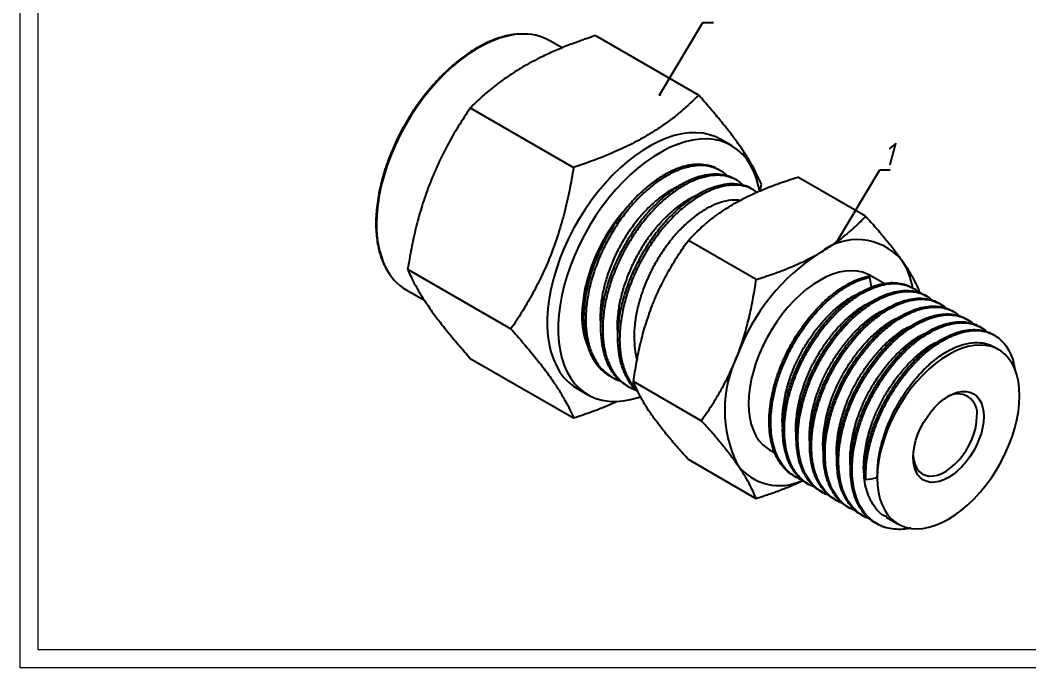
# Model space of a CAD drawing. Header units: millimetres. Extents: x 2776 to 3011, y 762 to 815.
# Drawn here: x 2934.12 to 2976.22, y 761.55 to 788.57 of the extents above; entities that cross this region are included whole.
import ezdxf

# ---------------------------------------------------------------- set-up
doc = ezdxf.new("R2010")
doc.units = ezdxf.units.MM
doc.linetypes.add('SLD-Solid', pattern=[0])
doc.styles.add('GENISO', font='geniso.shx', dxfattribs={"oblique": 15})
doc.dimstyles.new('Scale', dxfattribs={"dimscale": 0.25, "dimtxt": 2.5, "dimasz": 2.5, "dimexe": 1, "dimexo": 1, "dimgap": 0.2, "dimtad": 1, "dimdec": 1, "dimzin": 0, "dimtxsty": 'GENISO', "dimcen": 2.5, "dimclrd": 1, "dimclre": 1, "dimclrt": 7, "dimadec": 0, "dimazin": 0, "dimtfac": 1, "dimtdec": 1, "dimtmove": 0, "dimatfit": 3, "dimfxl": 1, "dimtzin": 0, "dimlwd": -1, "dimlwe": -1, "dimarcsym": 0})

msp = doc.modelspace()

# ---------------------------------------------------------------- linework, layer by layer
at = {"linetype": 'Continuous', "lineweight": 25}
for p, q in [((2956.742, 787.416), (2956.231, 787.711)), ((2958.13, 787.929), (2962.44, 785.441)), ((2952.904, 784.912), (2957.215, 782.424)), ((2963.812, 783.335), (2963.359, 783.596)), ((2963.329, 782.299), (2963.242, 782.349)), ((2964.036, 781.89), (2963.948, 781.941)), ((2969.405, 780.39), (2966.577, 782.022)), ((2964.743, 781.482), (2964.654, 781.533)), ((2965.004, 781.449), (2965.053, 781.723)), ((2964.833, 777.75), (2962.005, 779.383)), ((2950.291, 778.178), (2954.602, 775.69)), ((2969.496, 777.892), (2969.567, 777.851)), ((2969.567, 777.851), (2969.638, 777.427)), ((2970.176, 777.582), (2969.587, 777.922)), ((2950.232, 777.318), (2950.987, 776.882)), ((2971.394, 777.379), (2971.323, 777.42)), ((2971.96, 777.052), (2971.889, 777.093)), ((2972.526, 776.726), (2972.455, 776.766)), ((2973.091, 776.399), (2973.021, 776.44)), ((2973.657, 776.073), (2973.586, 776.113)), ((2974.223, 775.746), (2974.152, 775.787)), ((2974.788, 775.42), (2974.717, 775.46)), ((2974.961, 774.82), (2974.749, 774.942)), ((2952.904, 774.461), (2957.215, 771.972)), ((2958.733, 773.725), (2958.821, 773.674)), ((2959.44, 773.317), (2959.529, 773.266)), ((2962.547, 771.858), (2959.718, 773.49)), ((2957.36, 773.203), (2957.812, 772.942)), ((2965.387, 770.647), (2965.615, 770.516)), ((2964.833, 768.605), (2962.005, 770.238)), ((2966.408, 769.558), (2966.479, 769.517)), ((2966.974, 769.231), (2967.044, 769.191)), ((2969.408, 769.393), (2969.337, 769.434)), ((2967.539, 768.905), (2967.61, 768.864)), ((2968.105, 768.579), (2968.176, 768.538)), ((2968.671, 768.252), (2968.741, 768.211)), ((2969.236, 767.925), (2969.307, 767.884)), ((2970.266, 767.831), (2970.761, 767.545))]:
    msp.add_line(p, q, dxfattribs=at)
at = {"linetype": 'SLD-Solid', "lineweight": 15}
for points in [[(2934.119, 814.956), (3010.578, 814.956), (3010.578, 761.548), (2934.119, 761.548)], [(2934.869, 814.206), (3009.828, 814.206), (3009.828, 762.297), (2934.869, 762.297)]]:
    msp.add_lwpolyline(points, close=True, dxfattribs=at)
at = {"linetype": 'Continuous', "lineweight": 25, "flags": 128}
for points in [[(2954.988, 787.988), (2954.76, 787.967), (2954.448, 787.91), (2954.13, 787.821), (2953.806, 787.7), (2953.478, 787.548), (2953.149, 787.365), (2952.821, 787.153), (2952.495, 786.914), (2952.173, 786.648), (2951.858, 786.357), (2951.551, 786.043), (2951.254, 785.707), (2950.969, 785.353), (2950.698, 784.981), (2950.442, 784.595), (2950.203, 784.196), (2949.982, 783.787), (2949.78, 783.371), (2949.599, 782.949), (2949.44, 782.524), (2949.304, 782.1), (2949.192, 781.678), (2949.103, 781.261), (2949.04, 780.851), (2949.002, 780.452), (2948.989, 780.065)], [(2963.359, 783.596), (2963.149, 783.701), (2962.893, 783.792), (2962.621, 783.85), (2962.337, 783.876), (2962.04, 783.868), (2961.733, 783.828), (2961.418, 783.755), (2961.096, 783.65), (2960.77, 783.513), (2960.442, 783.345), (2960.113, 783.148), (2959.785, 782.922), (2959.461, 782.669), (2959.142, 782.391), (2958.831, 782.088), (2958.529, 781.763), (2958.238, 781.418), (2957.96, 781.055), (2957.696, 780.675), (2957.448, 780.282), (2957.217, 779.878), (2957.006, 779.465), (2956.815, 779.045), (2956.645, 778.622), (2956.497, 778.197), (2956.372, 777.774), (2956.272, 777.354), (2956.196, 776.94), (2956.145, 776.536), (2956.12, 776.142), (2956.12, 775.762), (2956.145, 775.398), (2956.196, 775.052), (2956.272, 774.726), (2956.372, 774.422), (2956.497, 774.143), (2956.645, 773.888), (2956.815, 773.661), (2957.006, 773.462), (2957.217, 773.293), (2957.36, 773.203)], [(2964.983, 781.443), (2964.94, 781.651), (2964.852, 781.966), (2964.739, 782.259), (2964.603, 782.526), (2964.444, 782.767), (2964.263, 782.98), (2964.062, 783.164), (2963.841, 783.317), (2963.601, 783.44), (2963.345, 783.531), (2963.074, 783.589), (2962.789, 783.614), (2962.492, 783.607), (2962.185, 783.567), (2961.87, 783.494), (2961.549, 783.388), (2961.223, 783.252), (2960.894, 783.084), (2960.565, 782.887), (2960.238, 782.661), (2959.914, 782.408), (2959.595, 782.129), (2959.284, 781.827), (2958.982, 781.502), (2958.69, 781.157), (2958.412, 780.793), (2958.148, 780.414), (2957.9, 780.021), (2957.67, 779.617), (2957.458, 779.204), (2957.267, 778.784), (2957.097, 778.361), (2956.949, 777.936), (2956.825, 777.512), (2956.725, 777.093), (2956.649, 776.679), (2956.598, 776.274), (2956.572, 775.881), (2956.572, 775.501), (2956.598, 775.137), (2956.649, 774.791), (2956.725, 774.465), (2956.825, 774.161), (2956.949, 773.881), (2957.097, 773.627), (2957.267, 773.4), (2957.458, 773.201), (2957.67, 773.032), (2957.9, 772.894), (2958.148, 772.787), (2958.412, 772.713), (2958.69, 772.671), (2958.982, 772.662), (2959.284, 772.686), (2959.595, 772.742), (2959.914, 772.832), (2959.996, 772.86)], [(2969.587, 777.922), (2969.488, 777.974), (2969.277, 778.055), (2969.05, 778.103), (2968.811, 778.119), (2968.56, 778.102), (2968.3, 778.053), (2968.033, 777.971), (2967.761, 777.858), (2967.487, 777.714), (2967.213, 777.542), (2966.941, 777.341), (2966.674, 777.114), (2966.414, 776.863), (2966.163, 776.591), (2965.923, 776.298), (2965.697, 775.988), (2965.486, 775.664), (2965.292, 775.328), (2965.117, 774.983), (2964.962, 774.633), (2964.828, 774.279), (2964.718, 773.925), (2964.63, 773.574), (2964.568, 773.23), (2964.53, 772.894), (2964.517, 772.57), (2964.53, 772.261), (2964.568, 771.969), (2964.63, 771.697), (2964.718, 771.447), (2964.828, 771.221), (2964.962, 771.022), (2965.117, 770.85), (2965.292, 770.707), (2965.387, 770.647)], [(2969.891, 769.468), (2969.904, 769.159), (2969.942, 768.867), (2970.004, 768.595), (2970.092, 768.345), (2970.202, 768.119), (2970.336, 767.919), (2970.491, 767.748), (2970.666, 767.605), (2970.86, 767.493), (2971.071, 767.413), (2971.297, 767.364), (2971.537, 767.348), (2971.788, 767.365), (2972.048, 767.415), (2972.315, 767.496), (2972.587, 767.609), (2972.861, 767.753), (2973.135, 767.926), (2973.407, 768.126), (2973.674, 768.353), (2973.934, 768.604), (2974.185, 768.877), (2974.424, 769.169), (2974.651, 769.479), (2974.862, 769.803), (2975.056, 770.139), (2975.231, 770.484), (2975.386, 770.835), (2975.519, 771.189), (2975.63, 771.542), (2975.717, 771.893), (2975.78, 772.238), (2975.818, 772.573), (2975.831, 772.897), (2975.818, 773.206), (2975.78, 773.498), (2975.717, 773.77), (2975.63, 774.02), (2975.519, 774.246), (2975.386, 774.446), (2975.231, 774.617), (2975.056, 774.76), (2974.862, 774.872), (2974.651, 774.952), (2974.424, 775.001), (2974.185, 775.017), (2973.934, 775), (2973.674, 774.95), (2973.407, 774.869), (2973.135, 774.756), (2972.861, 774.612), (2972.587, 774.439), (2972.315, 774.239), (2972.048, 774.012), (2971.788, 773.761), (2971.537, 773.488), (2971.297, 773.196), (2971.071, 772.886), (2970.86, 772.562), (2970.666, 772.226), (2970.491, 771.881), (2970.336, 771.53), (2970.202, 771.176), (2970.092, 770.823), (2970.004, 770.472), (2969.942, 770.127), (2969.904, 769.792), (2969.891, 769.468)], [(2974.332, 772.032), (2974.319, 771.803), (2974.282, 771.563), (2974.22, 771.317), (2974.135, 771.069), (2974.028, 770.822), (2973.901, 770.582), (2973.756, 770.352), (2973.596, 770.136), (2973.424, 769.938), (2973.242, 769.762), (2973.053, 769.609), (2972.861, 769.484), (2972.669, 769.388), (2972.48, 769.322), (2972.298, 769.288), (2972.126, 769.287), (2971.966, 769.318), (2971.821, 769.381), (2971.694, 769.475), (2971.587, 769.598), (2971.502, 769.748), (2971.44, 769.923), (2971.403, 770.119), (2971.39, 770.333), (2971.403, 770.562), (2971.44, 770.802), (2971.502, 771.048), (2971.587, 771.296), (2971.694, 771.543), (2971.821, 771.783), (2971.966, 772.013), (2972.126, 772.229), (2972.298, 772.427), (2972.48, 772.603), (2972.669, 772.756), (2972.861, 772.881), (2973.053, 772.977), (2973.242, 773.043), (2973.424, 773.077), (2973.596, 773.078), (2973.756, 773.047), (2973.901, 772.984), (2974.028, 772.89), (2974.135, 772.767), (2974.22, 772.617), (2974.282, 772.442), (2974.319, 772.246), (2974.332, 772.032)], [(2971.392, 770.418), (2971.393, 770.392), (2971.419, 770.194), (2971.47, 770.018), (2971.546, 769.866), (2971.644, 769.741), (2971.763, 769.646), (2971.901, 769.582), (2972.055, 769.551), (2972.221, 769.553), (2972.398, 769.589), (2972.581, 769.657), (2972.766, 769.757), (2972.95, 769.886), (2973.13, 770.041), (2973.302, 770.221), (2973.463, 770.421), (2973.609, 770.637), (2973.738, 770.865), (2973.847, 771.101), (2973.934, 771.341), (2973.997, 771.579), (2974.036, 771.81), (2974.049, 772.032)], [(2969.891, 769.468), (2969.621, 769.426), (2969.408, 769.393)]]:
    msp.add_lwpolyline(points, dxfattribs=at)
at = {"linetype": 'Continuous', "lineweight": 25}
for centre, radius, start, end in [((2955.142, 785.754), 2.239, 60.8993, 93.9415), ((2964.651, 775.924), 7.1, 139.2076, 177.2841), ((2952.943, 779.953), 3.956, 178.3765, 205.3724), ((2969.045, 776.957), 2.458, 40.4242, 129.3568), ((2972.097, 771.64), 8.565, 122.5702, 159.8407), ((2968.405, 776.884), 3.015, 9.3333, 33.5733), ((2951.372, 779.231), 2.227, 205.9081, 239.2036), ((2960.657, 776.181), 3.099, 178.5293, 202.6188), ((2968.666, 772.305), 5.144, 153.6129, 206.3871), ((2973.247, 772.166), 0.813, 350.5143, 124.347), ((2965.805, 771.343), 2.193, 217.164, 295.9419)]:
    msp.add_arc(centre, radius, start, end, dxfattribs=at)
for points, knots in [([(2954.96, 787.994), (2954.873, 787.987), (2954.69, 787.974), (2954.401, 787.917), (2954.098, 787.833), (2953.79, 787.718), (2953.479, 787.577), (2953.167, 787.408), (2952.855, 787.212), (2952.546, 786.992), (2952.24, 786.748), (2951.939, 786.481), (2951.646, 786.193), (2951.361, 785.885), (2951.086, 785.56), (2950.823, 785.218), (2950.572, 784.862), (2950.335, 784.494), (2950.114, 784.115), (2949.91, 783.727), (2949.723, 783.333), (2949.555, 782.935), (2949.406, 782.534), (2949.278, 782.133), (2949.171, 781.734), (2949.085, 781.34), (2949.022, 780.951), (2948.981, 780.571), (2948.967, 780.288), (2948.966, 780.133), (2948.966, 780.098)], [0, 0, 0, 0, 0.0332564, 0.0699088, 0.106627, 0.1433907, 0.1801823, 0.2169876, 0.2537961, 0.2906008, 0.3273989, 0.3641888, 0.4009704, 0.4377446, 0.4745119, 0.5112737, 0.5480315, 0.5847865, 0.6215405, 0.6582948, 0.6950505, 0.7318092, 0.7685723, 0.8053414, 0.8421181, 0.8789036, 0.9156991, 0.9525054, 0.9893226, 1, 1, 1, 1]), ([(2958.13, 787.929), (2957.738, 787.793), (2957.148, 787.589), (2956.404, 787.279), (2955.802, 787.002), (2955.176, 786.67), (2954.536, 786.276), (2953.949, 785.85), (2953.4, 785.395), (2953.071, 785.075), (2952.904, 784.912)], [0, 0, 0, 0, 0.183043, 0.275297, 0.367543, 0.491427, 0.615309, 0.742037, 0.868793, 1, 1, 1, 1]), ([(2962.44, 785.441), (2962.205, 785.214), (2961.852, 784.874), (2961.314, 784.444), (2960.834, 784.097), (2960.26, 783.735), (2959.577, 783.366), (2958.839, 783.027), (2958.051, 782.71), (2957.496, 782.521), (2957.215, 782.424)], [0, 0, 0, 0, 0.183043, 0.275297, 0.367543, 0.491427, 0.615309, 0.742037, 0.868793, 1, 1, 1, 1]), ([(2965.053, 781.723), (2964.998, 781.85), (2964.888, 782.104), (2964.666, 782.523), (2964.391, 782.979), (2964.067, 783.453), (2963.707, 783.935), (2963.321, 784.417), (2962.899, 784.919), (2962.593, 785.267), (2962.44, 785.441)], [0, 0, 0, 0, 0.131309, 0.263069, 0.396695, 0.531196, 0.647159, 0.763693, 0.881668, 1, 1, 1, 1]), ([(2952.904, 784.912), (2952.735, 784.656), (2952.395, 784.143), (2951.926, 783.325), (2951.5, 782.463), (2951.145, 781.597), (2950.858, 780.742), (2950.629, 779.906), (2950.439, 779.05), (2950.341, 778.469), (2950.291, 778.178)], [0, 0, 0, 0, 0.131309, 0.263069, 0.396695, 0.531196, 0.647159, 0.763693, 0.881668, 1, 1, 1, 1]), ([(2957.215, 782.424), (2957.16, 782.102), (2957.05, 781.455), (2956.828, 780.495), (2956.552, 779.546), (2956.228, 778.663), (2955.868, 777.85), (2955.483, 777.104), (2955.061, 776.381), (2954.755, 775.921), (2954.602, 775.69)], [0, 0, 0, 0, 0.131309, 0.263069, 0.396695, 0.531196, 0.647159, 0.763693, 0.881668, 1, 1, 1, 1]), ([(2963.237, 782.346), (2963.226, 782.354), (2963.114, 782.436), (2962.852, 782.516), (2962.459, 782.573), (2962.024, 782.532), (2961.569, 782.403), (2961.104, 782.189), (2960.636, 781.897), (2960.172, 781.528), (2959.718, 781.085), (2959.289, 780.58), (2958.896, 780.028), (2958.547, 779.442), (2958.245, 778.829), (2957.996, 778.194), (2957.807, 777.55), (2957.684, 776.917), (2957.629, 776.313), (2957.64, 775.745), (2957.72, 775.218), (2957.869, 774.741), (2958.084, 774.325), (2958.363, 773.995), (2958.584, 773.797), (2958.722, 773.735), (2958.735, 773.729)], [0, 0, 0, 0, 0.004998, 0.049508, 0.094771, 0.14034, 0.185752, 0.230552, 0.274699, 0.319597, 0.365052, 0.410609, 0.455803, 0.500194, 0.544595, 0.589796, 0.635354, 0.680806, 0.725695, 0.769841, 0.81465, 0.860066, 0.905635, 0.950891, 0.995392, 1, 1, 1, 1]), ([(2963.622, 782.071), (2963.613, 782.081), (2963.522, 782.191), (2963.295, 782.328), (2962.945, 782.472), (2962.546, 782.52), (2962.113, 782.481), (2961.657, 782.352), (2961.192, 782.138), (2960.724, 781.846), (2960.26, 781.477), (2959.807, 781.034), (2959.377, 780.529), (2958.984, 779.977), (2958.635, 779.391), (2958.333, 778.778), (2958.085, 778.143), (2957.895, 777.499), (2957.772, 776.866), (2957.717, 776.262), (2957.728, 775.694), (2957.808, 775.167), (2957.957, 774.689), (2958.174, 774.276), (2958.448, 773.937), (2958.779, 773.689), (2959.023, 773.552), (2959.165, 773.523), (2959.169, 773.522)], [0, 0, 0, 0, 0.004237, 0.045058, 0.08608, 0.127795, 0.169793, 0.211646, 0.252935, 0.293623, 0.335002, 0.376895, 0.418881, 0.460534, 0.501446, 0.542368, 0.584026, 0.626013, 0.667904, 0.709275, 0.749961, 0.791258, 0.833115, 0.875112, 0.916823, 0.957835, 0.998664, 1, 1, 1, 1]), ([(2963.943, 781.932), (2963.87, 781.974), (2963.688, 782.079), (2963.345, 782.15), (2962.927, 782.153), (2962.48, 782.062), (2962.018, 781.886), (2961.55, 781.628), (2961.084, 781.293), (2960.624, 780.882), (2960.182, 780.403), (2959.772, 779.869), (2959.403, 779.297), (2959.079, 778.695), (2958.807, 778.069), (2958.59, 777.427), (2958.437, 776.787), (2958.352, 776.168), (2958.334, 775.583), (2958.383, 775.037), (2958.502, 774.537), (2958.688, 774.092), (2958.94, 773.723), (2959.195, 773.464), (2959.381, 773.362), (2959.446, 773.327)], [0, 0, 0, 0, 0.0298106, 0.0747826, 0.1202623, 0.1657908, 0.210906, 0.2551871, 0.299689, 0.3449422, 0.3905011, 0.4359019, 0.4806904, 0.5248278, 0.5697165, 0.6151624, 0.6607083, 0.7058914, 0.7502704, 0.7946633, 0.8398547, 0.8854025, 0.9308435, 0.9757213, 1, 1, 1, 1]), ([(2964.315, 781.667), (2964.258, 781.723), (2964.11, 781.866), (2963.812, 782.01), (2963.435, 782.102), (2963.015, 782.101), (2962.568, 782.011), (2962.106, 781.835), (2961.639, 781.577), (2961.172, 781.242), (2960.713, 780.831), (2960.271, 780.352), (2959.86, 779.818), (2959.491, 779.246), (2959.168, 778.644), (2958.895, 778.018), (2958.678, 777.376), (2958.525, 776.736), (2958.44, 776.117), (2958.422, 775.532), (2958.472, 774.986), (2958.59, 774.485), (2958.777, 774.042), (2959.027, 773.669), (2959.334, 773.381), (2959.618, 773.198), (2959.812, 773.142), (2959.874, 773.125)], [0, 0, 0, 0, 0.025591, 0.066396, 0.107948, 0.149969, 0.192035, 0.233719, 0.274632, 0.315749, 0.357561, 0.399655, 0.441603, 0.482985, 0.523766, 0.565241, 0.60723, 0.649312, 0.691059, 0.732063, 0.773079, 0.814834, 0.856918, 0.898903, 0.940368, 0.981147, 1, 1, 1, 1]), ([(2964.65, 781.526), (2964.627, 781.543), (2964.501, 781.631), (2964.224, 781.711), (2963.825, 781.757), (2963.387, 781.705), (2962.93, 781.566), (2962.465, 781.343), (2961.997, 781.043), (2961.534, 780.665), (2961.082, 780.214), (2960.656, 779.703), (2960.268, 779.146), (2959.924, 778.557), (2959.628, 777.941), (2959.386, 777.304), (2959.204, 776.661), (2959.088, 776.03), (2959.041, 775.43), (2959.06, 774.866), (2959.148, 774.344), (2959.304, 773.872), (2959.531, 773.472), (2959.728, 773.215), (2959.863, 773.119), (2959.885, 773.104)], [0, 0, 0, 0, 0.010375, 0.056627, 0.103608, 0.150853, 0.19788, 0.244221, 0.290014, 0.336646, 0.383803, 0.43101, 0.477788, 0.523701, 0.569846, 0.616769, 0.664008, 0.711082, 0.757521, 0.803286, 0.849832, 0.896954, 0.94418, 0.991028, 1, 1, 1, 1]), ([(2963.923, 780.915), (2964.068, 780.996), (2964.359, 781.157), (2964.83, 781.38), (2965.325, 781.588), (2965.904, 781.806), (2966.33, 781.943), (2966.577, 782.022)], [0, 0, 0, 0, 0.183856, 0.368457, 0.555085, 0.742276, 1, 1, 1, 1]), ([(2961.662, 781.677), (2961.526, 781.611), (2961.254, 781.48), (2960.84, 781.193), (2960.431, 780.843), (2960.036, 780.428), (2959.666, 779.963), (2959.331, 779.46), (2959.035, 778.93), (2958.784, 778.377), (2958.581, 777.808), (2958.433, 777.235), (2958.347, 776.68), (2958.316, 776.194), (2958.341, 775.914), (2958.351, 775.795)], [0, 0, 0, 0, 0.077616, 0.155036, 0.233914, 0.313508, 0.393013, 0.471623, 0.548824, 0.626968, 0.706262, 0.785918, 0.865121, 0.943089, 1, 1, 1, 1]), ([(2964.865, 781.39), (2964.801, 781.437), (2964.636, 781.559), (2964.314, 781.662), (2963.913, 781.705), (2963.476, 781.654), (2963.019, 781.515), (2962.553, 781.292), (2962.085, 780.992), (2961.622, 780.614), (2961.171, 780.163), (2960.744, 779.652), (2960.356, 779.095), (2960.012, 778.506), (2959.716, 777.89), (2959.474, 777.253), (2959.292, 776.61), (2959.177, 775.979), (2959.129, 775.378), (2959.148, 774.815), (2959.236, 774.293), (2959.394, 773.823), (2959.599, 773.437), (2959.777, 773.246), (2959.857, 773.161)], [0, 0, 0, 0, 0.029104, 0.075304, 0.122231, 0.169422, 0.216394, 0.262682, 0.308422, 0.355001, 0.402104, 0.449257, 0.495981, 0.541841, 0.587933, 0.634802, 0.681987, 0.729008, 0.775393, 0.821106, 0.867598, 0.914666, 0.961838, 1, 1, 1, 1]), ([(2962.363, 781.265), (2962.229, 781.201), (2961.959, 781.07), (2961.547, 780.784), (2961.139, 780.434), (2960.743, 780.02), (2960.373, 779.555), (2960.038, 779.052), (2959.742, 778.522), (2959.491, 777.969), (2959.288, 777.399), (2959.14, 776.827), (2959.055, 776.272), (2959.024, 775.811), (2959.046, 775.553), (2959.054, 775.458)], [0, 0, 0, 0, 0.077498, 0.155883, 0.235744, 0.316331, 0.396827, 0.476417, 0.554581, 0.633699, 0.713982, 0.79463, 0.874821, 0.953761, 1, 1, 1, 1]), ([(2964.173, 781.05), (2964.075, 781.059), (2963.857, 781.079), (2963.487, 781.014), (2963.081, 780.874), (2962.668, 780.66), (2962.254, 780.377), (2961.846, 780.026), (2961.45, 779.612), (2961.08, 779.146), (2960.745, 778.644), (2960.449, 778.114), (2960.198, 777.561), (2959.995, 776.991), (2959.848, 776.419), (2959.76, 775.863), (2959.731, 775.333), (2959.769, 774.844), (2959.816, 774.529), (2959.867, 774.394), (2959.867, 774.394)], [0, 0, 0, 0, 0.049303, 0.109489, 0.169267, 0.228047, 0.286552, 0.346158, 0.406306, 0.466386, 0.52579, 0.58413, 0.643182, 0.703103, 0.763297, 0.823149, 0.882068, 0.940474, 0.999984, 1, 1, 1, 1]), ([(2962.005, 779.383), (2962.199, 779.582), (2962.492, 779.882), (2962.946, 780.259), (2963.283, 780.51), (2963.609, 780.729), (2963.818, 780.853), (2963.923, 780.915)], [0, 0, 0, 0, 0.361399, 0.543791, 0.726164, 0.862929, 1, 1, 1, 1]), ([(2948.966, 780.098), (2948.966, 780.035), (2948.968, 779.852), (2948.989, 779.561), (2949.035, 779.23), (2949.104, 778.916), (2949.197, 778.623), (2949.28, 778.411), (2949.338, 778.304), (2949.351, 778.28)], [0, 0, 0, 0, 0.090639, 0.262789, 0.434988, 0.607156, 0.779232, 0.951135, 1, 1, 1, 1]), ([(2967.487, 778.857), (2967.627, 778.941), (2967.907, 779.109), (2968.292, 779.381), (2968.653, 779.667), (2969.031, 780.001), (2969.268, 780.247), (2969.405, 780.39)], [0, 0, 0, 0, 0.183856, 0.368457, 0.555085, 0.742276, 1, 1, 1, 1]), ([(2969.405, 780.39), (2969.55, 780.228), (2969.839, 779.905), (2970.238, 779.435), (2970.607, 778.978), (2970.813, 778.693), (2970.916, 778.551)], [0, 0, 0, 0, 0.2470671, 0.4950148, 0.746633, 1, 1, 1, 1]), ([(2960.494, 776.649), (2960.523, 776.723), (2960.643, 777.025), (2960.877, 777.54), (2961.219, 778.179), (2961.595, 778.796), (2961.868, 779.187), (2962.005, 779.383)], [0, 0, 0, 0, 0.074988, 0.303354, 0.533056, 0.766118, 1, 1, 1, 1]), ([(2964.833, 777.75), (2965.006, 777.805), (2965.353, 777.916), (2965.859, 778.097), (2966.351, 778.293), (2966.906, 778.54), (2967.269, 778.738), (2967.487, 778.857)], [0, 0, 0, 0, 0.180583, 0.361479, 0.543586, 0.726243, 1, 1, 1, 1]), ([(2970.916, 778.551), (2970.945, 778.51), (2971.06, 778.344), (2971.238, 778.067), (2971.427, 777.734), (2971.57, 777.442), (2971.638, 777.271), (2971.668, 777.195)], [0, 0, 0, 0, 0.078654, 0.318184, 0.559117, 0.803572, 1, 1, 1, 1]), ([(2950.291, 778.178), (2950.346, 778.052), (2950.456, 777.798), (2950.678, 777.378), (2950.954, 776.922), (2951.278, 776.448), (2951.638, 775.967), (2952.023, 775.484), (2952.445, 774.982), (2952.751, 774.635), (2952.904, 774.461)], [0, 0, 0, 0, 0.131309, 0.263069, 0.396695, 0.531196, 0.647159, 0.763693, 0.881668, 1, 1, 1, 1]), ([(2964.058, 774.591), (2964.086, 774.667), (2964.202, 774.971), (2964.38, 775.518), (2964.568, 776.246), (2964.721, 776.991), (2964.796, 777.497), (2964.833, 777.75)], [0, 0, 0, 0, 0.074988, 0.303354, 0.533056, 0.766117, 1, 1, 1, 1]), ([(2966.37, 769.587), (2966.349, 769.598), (2966.231, 769.66), (2966.047, 769.828), (2965.823, 770.092), (2965.643, 770.415), (2965.506, 770.781), (2965.416, 771.186), (2965.373, 771.621), (2965.376, 772.082), (2965.425, 772.568), (2965.52, 773.074), (2965.66, 773.591), (2965.843, 774.106), (2966.063, 774.609), (2966.318, 775.095), (2966.605, 775.562), (2966.922, 776.007), (2967.265, 776.421), (2967.626, 776.796), (2967.999, 777.123), (2968.376, 777.398), (2968.753, 777.62), (2969.13, 777.792), (2969.374, 777.858), (2969.496, 777.892)], [0, 0, 0, 0, 0.009598, 0.054232, 0.099489, 0.145052, 0.19059, 0.235772, 0.280285, 0.324471, 0.369407, 0.414834, 0.460427, 0.505854, 0.550788, 0.594974, 0.639488, 0.684672, 0.730209, 0.775772, 0.821028, 0.865661, 0.909791, 0.954626, 1, 1, 1, 1]), ([(2966.731, 769.404), (2966.708, 769.411), (2966.58, 769.449), (2966.373, 769.575), (2966.115, 769.783), (2965.895, 770.053), (2965.713, 770.373), (2965.577, 770.741), (2965.487, 771.145), (2965.444, 771.58), (2965.447, 772.041), (2965.495, 772.527), (2965.59, 773.033), (2965.731, 773.55), (2965.914, 774.065), (2966.134, 774.568), (2966.389, 775.054), (2966.675, 775.521), (2966.992, 775.966), (2967.335, 776.381), (2967.697, 776.755), (2968.07, 777.082), (2968.446, 777.358), (2968.824, 777.579), (2969.2, 777.751), (2969.444, 777.817), (2969.567, 777.851)], [0, 0, 0, 0, 0.008971, 0.051245, 0.094002, 0.137356, 0.181003, 0.224626, 0.267908, 0.310549, 0.352878, 0.395924, 0.439441, 0.483117, 0.526633, 0.569678, 0.612006, 0.654648, 0.697931, 0.741554, 0.785201, 0.828554, 0.87131, 0.913584, 0.956534, 1, 1, 1, 1]), ([(2966.974, 769.232), (2966.886, 769.289), (2966.705, 769.407), (2966.474, 769.654), (2966.275, 769.954), (2966.121, 770.304), (2966.012, 770.694), (2965.95, 771.118), (2965.935, 771.568), (2965.965, 772.045), (2966.042, 772.544), (2966.165, 773.058), (2966.331, 773.575), (2966.537, 774.084), (2966.778, 774.577), (2967.053, 775.052), (2967.357, 775.506), (2967.691, 775.934), (2968.046, 776.326), (2968.416, 776.672), (2968.791, 776.968), (2969.168, 777.212), (2969.545, 777.402), (2969.919, 777.538), (2970.282, 777.614), (2970.628, 777.629), (2970.947, 777.579), (2971.169, 777.511), (2971.273, 777.443), (2971.292, 777.431)], [0, 0, 0, 0, 0.036336, 0.074533, 0.113098, 0.151754, 0.190219, 0.22822, 0.265635, 0.303499, 0.341885, 0.380523, 0.419132, 0.457433, 0.495158, 0.532638, 0.570756, 0.609283, 0.647943, 0.686455, 0.724542, 0.761999, 0.799762, 0.838087, 0.876705, 0.915336, 0.953701, 0.991529, 1, 1, 1, 1]), ([(2967.314, 769.069), (2967.226, 769.105), (2967.035, 769.181), (2966.78, 769.367), (2966.544, 769.612), (2966.346, 769.913), (2966.191, 770.263), (2966.083, 770.654), (2966.021, 771.077), (2966.006, 771.527), (2966.036, 772.004), (2966.113, 772.503), (2966.235, 773.017), (2966.402, 773.534), (2966.608, 774.043), (2966.849, 774.536), (2967.123, 775.011), (2967.428, 775.465), (2967.762, 775.893), (2968.117, 776.285), (2968.486, 776.632), (2968.862, 776.928), (2969.239, 777.171), (2969.616, 777.361), (2969.989, 777.497), (2970.353, 777.573), (2970.699, 777.588), (2971.02, 777.542), (2971.308, 777.433), (2971.51, 777.32), (2971.602, 777.227), (2971.622, 777.207)], [0, 0, 0, 0, 0.030491, 0.065492, 0.101079, 0.137009, 0.173024, 0.208861, 0.244266, 0.279125, 0.314403, 0.350167, 0.386165, 0.422136, 0.45782, 0.492969, 0.527888, 0.563402, 0.599297, 0.635316, 0.671196, 0.706682, 0.741579, 0.776763, 0.81247, 0.848449, 0.884442, 0.920185, 0.955429, 0.990298, 1, 1, 1, 1]), ([(2957.708, 777.467), (2957.686, 777.34), (2957.632, 777.03), (2957.61, 776.621), (2957.632, 776.357), (2957.641, 776.256)], [0, 0, 0, 0, 0.298887, 0.730697, 1, 1, 1, 1]), ([(2965.944, 771.592), (2965.939, 771.646), (2965.916, 771.897), (2965.95, 772.395), (2966.071, 773.081), (2966.289, 773.785), (2966.586, 774.473), (2966.954, 775.128), (2967.382, 775.735), (2967.86, 776.277), (2968.364, 776.719), (2968.77, 777.006), (2968.996, 777.105), (2969.055, 777.13)], [0, 0, 0, 0, 0.02796, 0.130866, 0.235776, 0.341016, 0.444879, 0.547124, 0.651457, 0.756774, 0.861362, 0.963769, 1, 1, 1, 1]), ([(2967.543, 768.912), (2967.489, 768.942), (2967.34, 769.025), (2967.129, 769.223), (2966.915, 769.501), (2966.743, 769.832), (2966.615, 770.208), (2966.535, 770.619), (2966.501, 771.059), (2966.514, 771.525), (2966.572, 772.016), (2966.676, 772.526), (2966.825, 773.043), (2967.016, 773.556), (2967.244, 774.056), (2967.505, 774.538), (2967.798, 775.001), (2968.121, 775.441), (2968.468, 775.848), (2968.833, 776.214), (2969.207, 776.53), (2969.584, 776.795), (2969.961, 777.006), (2970.336, 777.164), (2970.705, 777.264), (2971.059, 777.304), (2971.389, 777.28), (2971.668, 777.21), (2971.822, 777.124), (2971.886, 777.088)], [0, 0, 0, 0, 0.021164, 0.058988, 0.097286, 0.135785, 0.174206, 0.212271, 0.24972, 0.287156, 0.325213, 0.36363, 0.402131, 0.440434, 0.478268, 0.51553, 0.55326, 0.591504, 0.62999, 0.668441, 0.706577, 0.744134, 0.781477, 0.819457, 0.857838, 0.896344, 0.934694, 0.972615, 1, 1, 1, 1]), ([(2967.87, 768.751), (2967.824, 768.766), (2967.674, 768.815), (2967.45, 768.959), (2967.199, 769.18), (2966.986, 769.461), (2966.813, 769.792), (2966.686, 770.167), (2966.606, 770.578), (2966.572, 771.018), (2966.584, 771.484), (2966.642, 771.975), (2966.747, 772.485), (2966.896, 773.002), (2967.087, 773.516), (2967.315, 774.015), (2967.576, 774.498), (2967.869, 774.96), (2968.191, 775.4), (2968.539, 775.807), (2968.904, 776.173), (2969.277, 776.489), (2969.654, 776.754), (2970.032, 776.965), (2970.407, 777.123), (2970.776, 777.223), (2971.129, 777.263), (2971.461, 777.241), (2971.762, 777.157), (2972.006, 777.039), (2972.133, 776.928), (2972.184, 776.883)], [0, 0, 0, 0, 0.015266, 0.050189, 0.085641, 0.121537, 0.157621, 0.193633, 0.229311, 0.26441, 0.299499, 0.335169, 0.371177, 0.407262, 0.443163, 0.478624, 0.513549, 0.548913, 0.584758, 0.620831, 0.65687, 0.692614, 0.727815, 0.762816, 0.798414, 0.834388, 0.870479, 0.906424, 0.941967, 0.976925, 1, 1, 1, 1]), ([(2966.513, 771.223), (2966.507, 771.291), (2966.482, 771.555), (2966.515, 772.068), (2966.637, 772.754), (2966.855, 773.458), (2967.152, 774.146), (2967.52, 774.801), (2967.948, 775.408), (2968.426, 775.95), (2968.93, 776.392), (2969.325, 776.674), (2969.541, 776.768), (2969.59, 776.789)], [0, 0, 0, 0, 0.035255, 0.138057, 0.242861, 0.347994, 0.451752, 0.553893, 0.65812, 0.76333, 0.867812, 0.970115, 1, 1, 1, 1]), ([(2968.107, 768.582), (2968.091, 768.59), (2967.976, 768.645), (2967.791, 768.803), (2967.561, 769.056), (2967.372, 769.368), (2967.226, 769.727), (2967.127, 770.125), (2967.075, 770.554), (2967.069, 771.01), (2967.109, 771.491), (2967.195, 771.995), (2967.326, 772.51), (2967.501, 773.026), (2967.715, 773.533), (2967.963, 774.022), (2968.243, 774.493), (2968.555, 774.942), (2968.893, 775.364), (2969.252, 775.747), (2969.623, 776.084), (2969.999, 776.369), (2970.377, 776.602), (2970.753, 776.781), (2971.125, 776.905), (2971.485, 776.968), (2971.827, 776.972), (2972.139, 776.909), (2972.348, 776.837), (2972.442, 776.771), (2972.453, 776.763)], [0, 0, 0, 0, 0.006254, 0.043819, 0.081961, 0.120414, 0.158901, 0.197142, 0.234868, 0.272132, 0.309973, 0.348281, 0.386783, 0.425199, 0.463253, 0.500683, 0.53814, 0.576212, 0.614636, 0.653136, 0.691431, 0.729251, 0.766511, 0.80426, 0.842514, 0.881005, 0.919452, 0.957578, 0.995117, 1, 1, 1, 1]), ([(2968.44, 768.416), (2968.433, 768.418), (2968.32, 768.448), (2968.125, 768.561), (2967.86, 768.757), (2967.632, 769.016), (2967.442, 769.327), (2967.297, 769.686), (2967.198, 770.084), (2967.146, 770.513), (2967.14, 770.969), (2967.179, 771.45), (2967.265, 771.954), (2967.397, 772.469), (2967.572, 772.986), (2967.785, 773.492), (2968.034, 773.981), (2968.314, 774.452), (2968.625, 774.902), (2968.964, 775.323), (2969.322, 775.706), (2969.694, 776.043), (2970.07, 776.328), (2970.447, 776.561), (2970.824, 776.74), (2971.196, 776.864), (2971.556, 776.928), (2971.897, 776.93), (2972.213, 776.872), (2972.494, 776.751), (2972.678, 776.641), (2972.757, 776.556), (2972.765, 776.548)], [0, 0, 0, 0, 0.002024, 0.036919, 0.072025, 0.10767, 0.143606, 0.179573, 0.21531, 0.250566, 0.285391, 0.320755, 0.356554, 0.392536, 0.428437, 0.463999, 0.498979, 0.533984, 0.569563, 0.605472, 0.641452, 0.67724, 0.712583, 0.747404, 0.782682, 0.818432, 0.854403, 0.890333, 0.925962, 0.961044, 0.995957, 1, 1, 1, 1]), ([(2959.718, 773.49), (2959.758, 773.758), (2959.837, 774.294), (2960.005, 775.091), (2960.215, 775.883), (2960.401, 776.393), (2960.494, 776.649)], [0, 0, 0, 0, 0.247067, 0.495015, 0.746633, 1, 1, 1, 1]), ([(2967.078, 770.909), (2967.072, 770.972), (2967.048, 771.233), (2967.081, 771.741), (2967.203, 772.428), (2967.42, 773.132), (2967.717, 773.819), (2968.086, 774.474), (2968.514, 775.082), (2968.991, 775.624), (2969.495, 776.066), (2969.903, 776.355), (2970.132, 776.453), (2970.193, 776.48)], [0, 0, 0, 0, 0.032944, 0.135186, 0.23942, 0.343981, 0.447175, 0.54876, 0.65242, 0.757058, 0.860972, 0.962718, 1, 1, 1, 1]), ([(2968.674, 768.257), (2968.602, 768.3), (2968.435, 768.4), (2968.214, 768.622), (2968.008, 768.911), (2967.844, 769.252), (2967.726, 769.636), (2967.656, 770.053), (2967.632, 770.498), (2967.653, 770.97), (2967.72, 771.465), (2967.834, 771.977), (2967.992, 772.495), (2968.191, 773.006), (2968.426, 773.503), (2968.694, 773.981), (2968.993, 774.44), (2969.321, 774.873), (2969.673, 775.273), (2970.04, 775.629), (2970.415, 775.935), (2970.792, 776.189), (2971.169, 776.39), (2971.543, 776.536), (2971.909, 776.624), (2972.26, 776.651), (2972.584, 776.614), (2972.839, 776.542), (2972.971, 776.461), (2973.017, 776.433)], [0, 0, 0, 0, 0.028798, 0.066738, 0.105099, 0.143604, 0.181974, 0.219934, 0.257259, 0.29484, 0.332992, 0.371448, 0.40993, 0.448159, 0.485865, 0.523131, 0.560986, 0.599301, 0.637802, 0.67621, 0.714249, 0.751659, 0.789133, 0.827215, 0.865643, 0.904139, 0.942424, 0.980225, 1, 1, 1, 1]), ([(2969.007, 768.095), (2968.939, 768.12), (2968.768, 768.182), (2968.527, 768.346), (2968.284, 768.58), (2968.079, 768.871), (2967.915, 769.211), (2967.797, 769.595), (2967.726, 770.012), (2967.702, 770.458), (2967.724, 770.929), (2967.791, 771.425), (2967.905, 771.937), (2968.063, 772.454), (2968.262, 772.965), (2968.496, 773.462), (2968.764, 773.94), (2969.063, 774.399), (2969.392, 774.833), (2969.743, 775.232), (2970.11, 775.588), (2970.485, 775.894), (2970.863, 776.148), (2971.24, 776.349), (2971.614, 776.495), (2971.98, 776.583), (2972.33, 776.61), (2972.656, 776.576), (2972.951, 776.479), (2973.17, 776.365), (2973.277, 776.265), (2973.309, 776.234)], [0, 0, 0, 0, 0.023094, 0.058069, 0.093636, 0.129596, 0.165691, 0.20166, 0.237245, 0.272234, 0.307464, 0.343228, 0.379278, 0.415352, 0.451188, 0.486535, 0.521469, 0.556955, 0.592872, 0.628964, 0.664969, 0.700627, 0.735696, 0.770825, 0.806525, 0.842548, 0.878635, 0.914524, 0.949959, 0.984884, 1, 1, 1, 1]), ([(2969.24, 767.932), (2969.204, 767.95), (2969.071, 768.019), (2968.873, 768.196), (2968.65, 768.462), (2968.47, 768.785), (2968.333, 769.152), (2968.244, 769.557), (2968.201, 769.991), (2968.205, 770.453), (2968.254, 770.939), (2968.349, 771.446), (2968.49, 771.962), (2968.673, 772.477), (2968.894, 772.98), (2969.149, 773.466), (2969.435, 773.933), (2969.753, 774.378), (2970.096, 774.792), (2970.458, 775.166), (2970.831, 775.493), (2971.207, 775.767), (2971.585, 775.989), (2971.96, 776.158), (2972.331, 776.27), (2972.688, 776.321), (2973.024, 776.31), (2973.327, 776.245), (2973.502, 776.154), (2973.585, 776.111)], [0, 0, 0, 0, 0.013861, 0.051563, 0.089788, 0.12827, 0.166727, 0.204883, 0.242471, 0.279792, 0.317748, 0.356116, 0.394622, 0.432985, 0.470931, 0.508244, 0.545845, 0.584008, 0.622469, 0.660948, 0.699167, 0.736856, 0.774128, 0.811999, 0.850322, 0.888825, 0.927228, 0.965253, 1, 1, 1, 1]), ([(2969.56, 767.771), (2969.536, 767.778), (2969.407, 767.817), (2969.2, 767.943), (2968.942, 768.152), (2968.721, 768.422), (2968.54, 768.743), (2968.404, 769.111), (2968.315, 769.516), (2968.272, 769.951), (2968.276, 770.412), (2968.324, 770.898), (2968.42, 771.405), (2968.561, 771.921), (2968.744, 772.437), (2968.964, 772.94), (2969.22, 773.425), (2969.506, 773.892), (2969.823, 774.337), (2970.167, 774.751), (2970.528, 775.125), (2970.901, 775.452), (2971.278, 775.727), (2971.655, 775.949), (2972.031, 776.117), (2972.402, 776.229), (2972.759, 776.28), (2973.095, 776.27), (2973.403, 776.198), (2973.676, 776.077), (2973.827, 775.953), (2973.9, 775.893)], [0, 0, 0, 0, 0.007714, 0.042583, 0.077858, 0.113623, 0.149627, 0.18561, 0.221309, 0.256478, 0.291397, 0.32691, 0.362808, 0.398835, 0.434729, 0.470232, 0.505144, 0.540324, 0.576032, 0.612017, 0.648019, 0.683778, 0.719041, 0.753914, 0.789347, 0.825204, 0.861228, 0.897159, 0.932736, 0.967722, 1, 1, 1, 1]), ([(2967.643, 770.588), (2967.637, 770.649), (2967.613, 770.908), (2967.647, 771.415), (2967.769, 772.101), (2967.986, 772.805), (2968.283, 773.493), (2968.651, 774.148), (2969.079, 774.755), (2969.557, 775.297), (2970.061, 775.739), (2970.462, 776.024), (2970.684, 776.12), (2970.738, 776.144)], [0, 0, 0, 0, 0.032139, 0.134905, 0.239672, 0.344768, 0.44849, 0.550596, 0.654786, 0.75996, 0.864405, 0.966672, 1, 1, 1, 1]), ([(2969.803, 767.599), (2969.714, 767.657), (2969.532, 767.775), (2969.3, 768.023), (2969.102, 768.324), (2968.948, 768.674), (2968.84, 769.065), (2968.778, 769.488), (2968.764, 769.939), (2968.794, 770.416), (2968.871, 770.915), (2968.994, 771.429), (2969.161, 771.946), (2969.367, 772.455), (2969.609, 772.948), (2969.883, 773.423), (2970.189, 773.877), (2970.522, 774.304), (2970.878, 774.696), (2971.247, 775.042), (2971.622, 775.338), (2972, 775.581), (2972.377, 775.771), (2972.75, 775.906), (2973.114, 775.981), (2973.46, 775.996), (2973.778, 775.946), (2974.009, 775.873), (2974.121, 775.799), (2974.148, 775.781)], [0, 0, 0, 0, 0.036511, 0.074559, 0.112972, 0.151473, 0.189782, 0.227627, 0.264891, 0.302609, 0.340845, 0.37933, 0.417783, 0.455927, 0.493497, 0.530831, 0.568801, 0.607176, 0.645682, 0.684038, 0.721969, 0.759272, 0.796891, 0.835066, 0.873531, 0.912007, 0.950215, 0.987887, 1, 1, 1, 1]), ([(2971.297, 767.381), (2971.283, 767.377), (2971.136, 767.337), (2970.871, 767.319), (2970.509, 767.331), (2970.176, 767.41), (2969.875, 767.544), (2969.606, 767.735), (2969.37, 767.982), (2969.173, 768.283), (2969.019, 768.633), (2968.91, 769.024), (2968.849, 769.447), (2968.834, 769.898), (2968.865, 770.375), (2968.942, 770.875), (2969.065, 771.389), (2969.232, 771.906), (2969.438, 772.415), (2969.68, 772.908), (2969.954, 773.382), (2970.259, 773.836), (2970.593, 774.264), (2970.948, 774.655), (2971.318, 775.001), (2971.693, 775.297), (2972.071, 775.54), (2972.447, 775.73), (2972.821, 775.865), (2973.184, 775.941), (2973.53, 775.955), (2973.851, 775.908), (2974.138, 775.8), (2974.339, 775.686), (2974.432, 775.594), (2974.451, 775.574)], [0, 0, 0, 0, 0.003499, 0.035774, 0.067986, 0.099905, 0.13131, 0.162683, 0.19458, 0.226783, 0.25906, 0.291176, 0.322902, 0.354142, 0.385763, 0.417817, 0.45008, 0.482317, 0.514294, 0.54579, 0.577089, 0.60892, 0.641092, 0.673372, 0.705527, 0.737326, 0.768599, 0.800136, 0.83214, 0.864386, 0.896642, 0.928673, 0.960255, 0.991507, 1, 1, 1, 1]), ([(2954.602, 775.69), (2954.772, 775.497), (2955.112, 775.11), (2955.58, 774.549), (2956.006, 774.005), (2956.361, 773.514), (2956.648, 773.074), (2956.877, 772.683), (2957.067, 772.314), (2957.166, 772.086), (2957.215, 771.972)], [0, 0, 0, 0, 0.131309, 0.263069, 0.396695, 0.531196, 0.647159, 0.763693, 0.881668, 1, 1, 1, 1]), ([(2968.211, 770.238), (2968.204, 770.307), (2968.179, 770.574), (2968.212, 771.088), (2968.334, 771.774), (2968.552, 772.479), (2968.849, 773.166), (2969.217, 773.821), (2969.645, 774.428), (2970.123, 774.97), (2970.627, 775.413), (2971.032, 775.7), (2971.258, 775.798), (2971.317, 775.824)], [0, 0, 0, 0, 0.035954, 0.138035, 0.242103, 0.346498, 0.449528, 0.550953, 0.654449, 0.758921, 0.86267, 0.964255, 1, 1, 1, 1]), ([(2968.772, 769.96), (2968.768, 770.014), (2968.745, 770.264), (2968.778, 770.762), (2968.9, 771.448), (2969.117, 772.152), (2969.414, 772.84), (2969.783, 773.495), (2970.211, 774.102), (2970.688, 774.644), (2971.192, 775.086), (2971.598, 775.374), (2971.825, 775.472), (2971.884, 775.498)], [0, 0, 0, 0, 0.027768, 0.130684, 0.235606, 0.340857, 0.444731, 0.546987, 0.651331, 0.756659, 0.861258, 0.963675, 1, 1, 1, 1]), ([(2969.337, 769.434), (2969.338, 769.587), (2969.34, 769.895), (2969.401, 770.388), (2969.505, 770.897), (2969.655, 771.414), (2969.846, 771.928), (2970.074, 772.427), (2970.336, 772.91), (2970.629, 773.372), (2970.952, 773.811), (2971.299, 774.218), (2971.664, 774.583), (2972.038, 774.9), (2972.415, 775.164), (2972.793, 775.375), (2973.168, 775.532), (2973.536, 775.632), (2973.89, 775.671), (2974.22, 775.647), (2974.498, 775.577), (2974.651, 775.491), (2974.714, 775.455)], [0, 0, 0, 0, 0.049927, 0.100679, 0.151908, 0.203246, 0.254316, 0.304759, 0.354444, 0.404762, 0.455761, 0.507082, 0.558351, 0.609198, 0.659271, 0.709071, 0.759721, 0.810902, 0.862246, 0.913381, 0.96394, 1, 1, 1, 1]), ([(2969.408, 769.393), (2969.409, 769.546), (2969.411, 769.854), (2969.472, 770.347), (2969.576, 770.856), (2969.726, 771.373), (2969.917, 771.887), (2970.145, 772.387), (2970.407, 772.869), (2970.7, 773.331), (2971.023, 773.771), (2971.37, 774.177), (2971.735, 774.543), (2972.109, 774.859), (2972.486, 775.123), (2972.863, 775.334), (2973.238, 775.491), (2973.607, 775.591), (2973.961, 775.63), (2974.292, 775.607), (2974.594, 775.525), (2974.865, 775.385), (2975.103, 775.189), (2975.306, 774.939), (2975.468, 774.634), (2975.578, 774.324), (2975.615, 774.101), (2975.629, 774.011)], [0, 0, 0, 0, 0.039876, 0.080412, 0.121328, 0.162331, 0.203121, 0.243409, 0.283092, 0.323281, 0.364013, 0.405003, 0.445951, 0.486563, 0.526555, 0.56633, 0.606784, 0.647661, 0.68867, 0.729511, 0.769892, 0.809611, 0.849695, 0.890363, 0.931333, 0.972307, 1, 1, 1, 1]), ([(2969.342, 769.591), (2969.335, 769.658), (2969.31, 769.923), (2969.344, 770.435), (2969.466, 771.121), (2969.683, 771.825), (2969.98, 772.513), (2970.348, 773.168), (2970.776, 773.775), (2971.254, 774.318), (2971.758, 774.759), (2972.153, 775.04), (2972.368, 775.135), (2972.416, 775.156)], [0, 0, 0, 0, 0.035183, 0.138036, 0.242892, 0.348077, 0.451887, 0.554079, 0.658358, 0.76362, 0.868154, 0.970508, 1, 1, 1, 1]), ([(2969.891, 769.468), (2969.895, 769.679), (2969.903, 770.104), (2970.033, 770.796), (2970.248, 771.499), (2970.546, 772.187), (2970.914, 772.842), (2971.342, 773.449), (2971.82, 773.989), (2972.324, 774.438), (2972.84, 774.782), (2973.352, 775.016), (2973.848, 775.134), (2974.299, 775.116), (2974.602, 775.044), (2974.728, 774.948), (2974.744, 774.935)], [0, 0, 0, 0, 0.07522, 0.151906, 0.228832, 0.304753, 0.37949, 0.455753, 0.532736, 0.609186, 0.684041, 0.759707, 0.83656, 0.913362, 0.988877, 1, 1, 1, 1]), ([(2962.547, 771.858), (2962.691, 772.065), (2962.981, 772.479), (2963.38, 773.143), (2963.749, 773.843), (2963.954, 774.341), (2964.058, 774.591)], [0, 0, 0, 0, 0.247067, 0.495015, 0.746633, 1, 1, 1, 1]), ([(2960.494, 772.076), (2960.465, 772.117), (2960.35, 772.283), (2960.172, 772.56), (2959.983, 772.893), (2959.83, 773.205), (2959.756, 773.395), (2959.718, 773.49)], [0, 0, 0, 0, 0.074988, 0.303354, 0.533056, 0.766117, 1, 1, 1, 1]), ([(2957.215, 771.972), (2957.496, 772.069), (2958.043, 772.258), (2958.65, 772.494), (2958.963, 772.64), (2959.036, 772.674)], [0, 0, 0, 0, 0.4484025, 0.8721804, 1, 1, 1, 1]), ([(2962.005, 770.238), (2961.86, 770.399), (2961.571, 770.722), (2961.171, 771.192), (2960.803, 771.649), (2960.597, 771.934), (2960.494, 772.076)], [0, 0, 0, 0, 0.247067, 0.495015, 0.746633, 1, 1, 1, 1]), ([(2964.058, 770.019), (2964.028, 770.06), (2963.909, 770.229), (2963.674, 770.539), (2963.333, 770.96), (2962.957, 771.4), (2962.684, 771.705), (2962.547, 771.858)], [0, 0, 0, 0, 0.074988, 0.303354, 0.533056, 0.766117, 1, 1, 1, 1]), ([(2964.833, 768.605), (2964.793, 768.705), (2964.714, 768.907), (2964.546, 769.244), (2964.336, 769.61), (2964.151, 769.882), (2964.058, 770.019)], [0, 0, 0, 0, 0.247067, 0.495015, 0.746633, 1, 1, 1, 1]), ([(2966.802, 769.354), (2966.654, 769.286), (2966.351, 769.147), (2965.866, 768.955), (2965.358, 768.772), (2965.008, 768.661), (2964.833, 768.605)], [0, 0, 0, 0, 0.240475, 0.492163, 0.745833, 1, 1, 1, 1]), ([(2970.273, 767.843), (2970.231, 767.863), (2970.052, 767.947), (2969.804, 768.213), (2969.569, 768.589), (2969.432, 768.995), (2969.367, 769.259), (2969.356, 769.411), (2969.355, 769.424)], [0, 0, 0, 0, 0.082091, 0.346463, 0.614629, 0.799744, 0.983165, 1, 1, 1, 1])]:
    msp.add_open_spline(points, degree=3, knots=knots, dxfattribs=at)

# ---------------------------------------------------------------- texts
at = {"insert": (2970.368, 782.985), "char_height": 0.938, "attachment_point": 5, "style": 'GENISO'}
msp.add_mtext('1', dxfattribs=at)

# ---------------------------------------------------------------- leaders
for points in [[(2960.82, 785.467), (2962.617, 788.476), (2963.051, 788.476)], [(2968.198, 779.317), (2969.996, 782.326), (2970.43, 782.326)]]:
    msp.add_leader(points, dimstyle='Scale', override={"dimasz": 0.5, "dimldrblk": 'DOT'})

doc.saveas('drawing.dxf')
